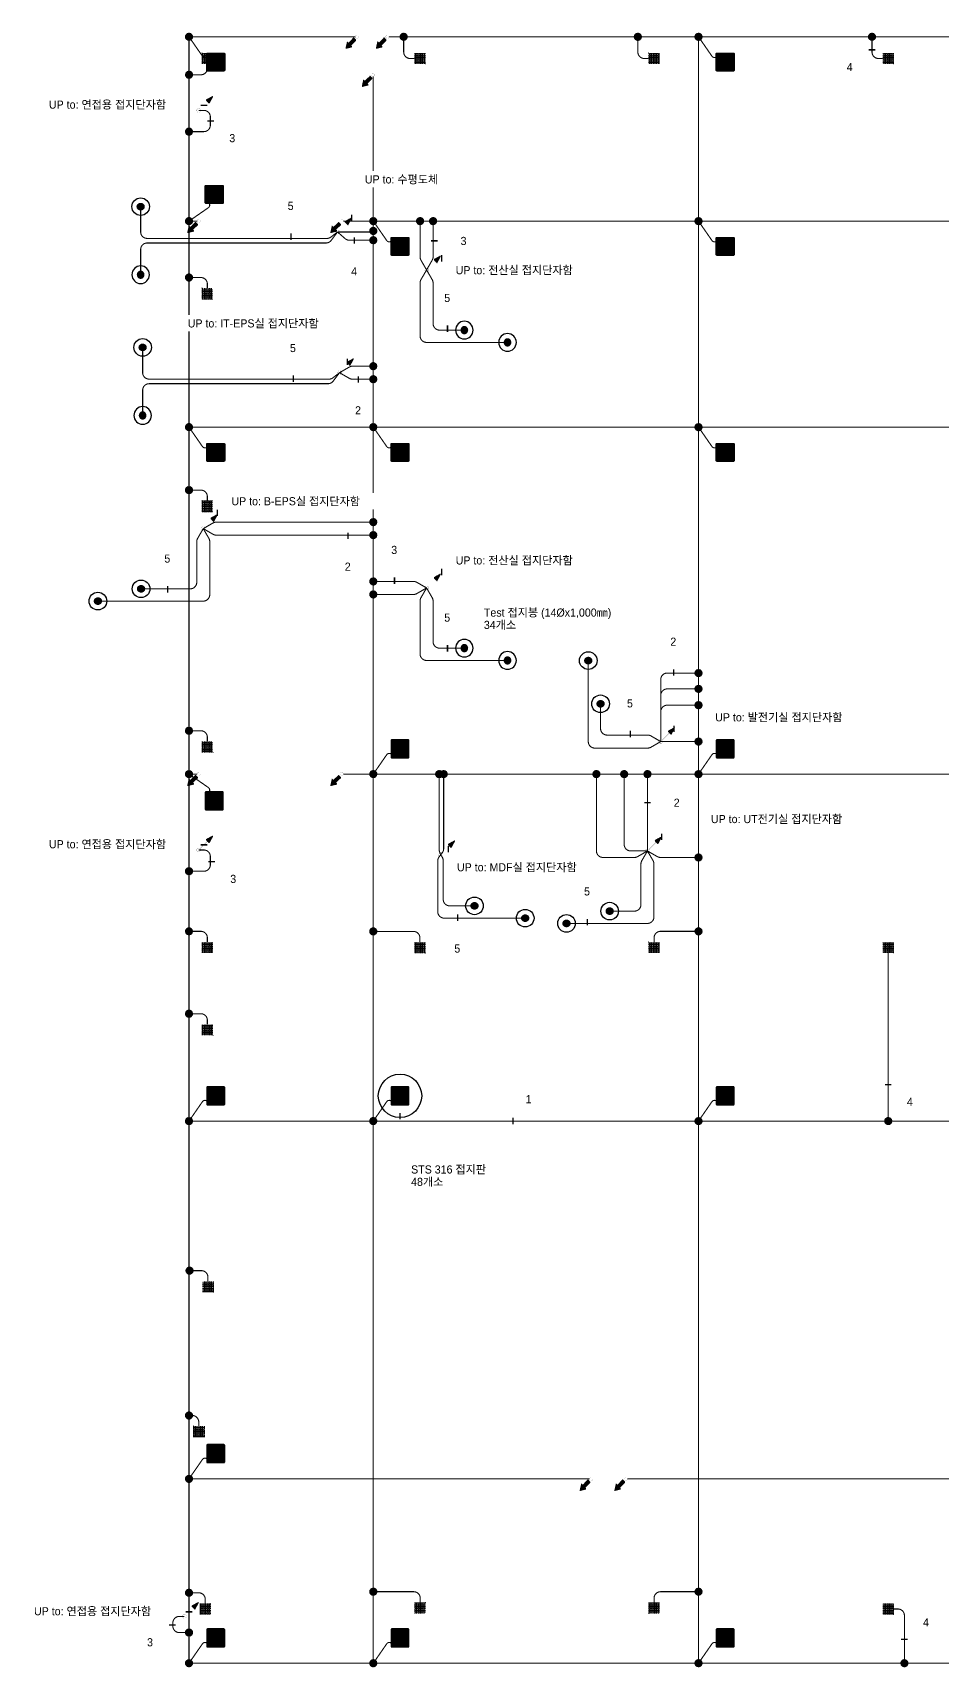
# Model space of a CAD drawing. Header units: millimetres. Extents: x 84495 to 502050, y -708375 to 1238700.
# Drawn here: x 84495 to 126449, y -460185 to -384805 of the extents above; entities that cross this region are included whole.
import ezdxf
from ezdxf.enums import TextEntityAlignment as Align

# ---------------------------------------------------------------- set-up
doc = ezdxf.new("R2010")
doc.units = ezdxf.units.MM
doc.header["$LTSCALE"] = 150
doc.set_wipeout_variables(frame=1)
for name, pattern in [('AM_ISO09W050', [22.5, 12, -1.5, 3, -1.5, 3, -1.5]), ('C2', [18.5, 13.5, -2, 1, -2]), ('HID', [2.3, 1.5, -0.8])]:
    doc.linetypes.add(name, pattern=pattern)
doc.layers.get('0').update_dxf_attribs({"lineweight": 0})
for name, color, linetype in [('------99 Grounding and Lightning', 3, 'Continuous'), ('------99 Grounding_Mesh', 6, 'Continuous'), ('-----09 E-WIRE-GV', 2, 'Continuous'), ('-----20 General Symbol', 3, 'Continuous'), ('-----29 Indicator', 1, 'Continuous'), ('-----30 Text', 2, 'Continuous')]:
    doc.layers.add(name, color=color, linetype=linetype)
doc.styles.add('ELEC', font='')
doc.styles.get('ELEC').set_extended_font_data('Dotum')

# ---------------------------------------------------------------- blocks, each defined once
blk = doc.blocks.new('STS 316 접지판')
blk.add_wipeout([(-254, -276), (-270, -270), (-276, -254), (-276, 254), (-270, 270), (-254, 276), (254, 276), (270, 270), (276, 254), (276, -254), (270, -270), (254, -276)])
h = blk.add_hatch(color=256)
h.dxf.hatch_style = 1
h.set_gradient(color1=(132, 132, 132), color2=(214, 214, 214), tint=1, name='SPHERICAL')
edge = h.paths.add_edge_path()
edge.add_line((-254, 276), (254, 276))
edge.add_arc((254, 254), 22.1, 0, 90, ccw=False)
edge.add_line((276, 254), (276, -254))
edge.add_arc((254, -254), 22.1, 270, 360, ccw=False)
edge.add_line((254, -276), (-254, -276))
edge.add_arc((-254, -254), 22.1, 180, 270, ccw=False)
edge.add_line((-276, -254), (-276, 254))
edge.add_arc((-254, 254), 22.1, 90, 180, ccw=False)
h.paths.add_polyline_path([(-169, 221), (169, 221, -0.668179), (173, 212), (-165, 212, -1.496606)], flags=16)
h.paths.add_polyline_path([(221, 169), (221, -169, -0.668179), (212, -173), (212, 165, -1.496606)], flags=16)
h.paths.add_polyline_path([(-173, -212), (165, -212, -1.496606), (169, -221), (-169, -221, -0.668179)], flags=16)
h.paths.add_polyline_path([(-221, 169, 0.022626), (-52, 0, 1.473564), (-43, 4, 0.045564)], flags=16)
h = blk.add_hatch(color=256)
h.set_gradient(color1=(255, 255, 255), tint=1, name='SPHERICAL')
edge = h.paths.add_edge_path()
edge.add_arc((-232, 232), 22.1, 0, 360)
edge = h.paths.add_edge_path()
edge.add_arc((-78, 249), 16.6, 0, 360)
edge = h.paths.add_edge_path()
edge.add_arc((78, 249), 16.6, 0, 360)
edge = h.paths.add_edge_path()
edge.add_arc((232, 232), 22.1, 0, 360)
edge = h.paths.add_edge_path()
edge.add_arc((249, -77), 16.6, 0, 360)
edge = h.paths.add_edge_path()
edge.add_arc((249, 77), 16.6, 0, 360)
edge = h.paths.add_edge_path()
edge.add_arc((-78, -249), 16.6, 0, 360)
edge = h.paths.add_edge_path()
edge.add_arc((78, -249), 16.6, 0, 360)
edge = h.paths.add_edge_path()
edge.add_arc((232, -232), 22.1, 0, 360)
edge = h.paths.add_edge_path()
edge.add_arc((-232, -232), 22.1, 0, 360)
edge = h.paths.add_edge_path()
edge.add_arc((-249, -77), 16.6, 0, 360)
edge = h.paths.add_edge_path()
edge.add_arc((-249, 77), 16.6, 0, 360)
edge = h.paths.add_edge_path()
edge.add_arc((0, 0), 22.1, 0, 360)
h = blk.add_hatch(color=256)
h.set_gradient(color1=(255, 255, 255), tint=1, name='SPHERICAL')
edge = h.paths.add_edge_path()
edge.add_arc((-249, -77), 16.6, 0, 360)
edge = h.paths.add_edge_path()
edge.add_arc((-249, 77), 16.6, 0, 360)
edge = h.paths.add_edge_path()
edge.add_arc((-232, 232), 22.1, 0, 360)
edge = h.paths.add_edge_path()
edge.add_arc((-78, 249), 16.6, 0, 360)
edge = h.paths.add_edge_path()
edge.add_arc((78, 249), 16.6, 0, 360)
edge = h.paths.add_edge_path()
edge.add_arc((0, 0), 22.1, 0, 360)
edge = h.paths.add_edge_path()
edge.add_arc((232, 232), 22.1, 0, 360)
h = blk.add_hatch(color=256)
h.set_gradient(color1=(132, 132, 132), one_color=1, tint=1, name='SPHERICAL')
edge = h.paths.add_edge_path()
edge.add_arc((0, 0), 22.1, 0, 360)
for points in [[(-254, 276), (254, 276, -0.414214), (276, 254), (276, -254, -0.414214), (254, -276), (-254, -276, -0.414214), (-276, -254), (-276, 254, -0.414214), (-254, 276, 0.033225)], [(-221, -169), (-221, 169, -0.668179), (-212, 173), (-43, 4, -0.414214), (-43, -4), (-212, -173, -0.668179), (-221, -169, -0.016281)], [(-169, 221), (169, 221, -0.668179), (173, 212), (4, 43, -0.414214), (-4, 43), (-173, 212, -0.668179), (-169, 221, -0.016281)], [(221, -169), (221, 169, 0.668179), (212, 173), (43, 4, 0.414214), (43, -4), (212, -173, 0.668179), (221, -169, 0.016281)], [(-169, -221), (169, -221, 0.668179), (173, -212), (4, -43, 0.414214), (-4, -43), (-173, -212, 0.668179), (-169, -221, 0.016281)]]:
    blk.add_lwpolyline(points, format="xyb")
for centre, radius in [((-249, 77), 16.6), ((-232, 232), 22.1), ((-78, 249), 16.6), ((0, 0), 22.1), ((78, 249), 16.6), ((232, 232), 22.1), ((249, 77), 16.6), ((-249, -77), 16.6), ((-232, -232), 22.1), ((-78, -249), 16.6), ((78, -249), 16.6), ((232, -232), 22.1), ((249, -77), 16.6)]:
    blk.add_circle(centre, radius)
blk = doc.blocks.new('접속점 (본딩)')
h = blk.add_hatch(color=256)
h.dxf.hatch_style = 1
h.paths.add_polyline_path([(125, 0, 1), (-125, 0, 1)])
at = {"const_width": 2}
for points in [[(125, 0, 1), (-125, 0)], [(125, 0, -1), (-125, 0)]]:
    blk.add_lwpolyline(points, format="xyb", dxfattribs=at)
blk = doc.blocks.new('A$Ccb354d3c')
at = {"layer": '------99 Grounding_Mesh', "xscale": 1.5, "yscale": 1.5, "zscale": 1.5}
for name, p in [('접속점 (본딩)', (0, 0)), ('STS 316 접지판', (1232, -1164))]:
    blk.add_blockref(name, p, dxfattribs=at)
at = {"layer": '------99 Grounding_Mesh', "linetype": 'AM_ISO09W050', "ltscale": 0.12, "const_width": 50}
blk.add_lwpolyline([(619, -893), (0, 0)], dxfattribs=at)
blk.add_lwpolyline([(619, -893, 0.714131), (884, -816)], format="xyb", dxfattribs=at)
blk = doc.blocks.new('입상입하2')
h = blk.add_hatch()
h.set_pattern_fill('ANSI31', color=256, scale=100, angle=135)
h.set_pattern_definition([(180, (0, 0), (-2e-14, -12.5), [])])
h.paths.add_polyline_path([(326, 242), (377, 192), (433, 433), (192, 377), (242, 326), (39, 124), (124, 39)])
at = {"const_width": 3.93}
blk.add_lwpolyline([(0, 61, -1), (0, -61, -1), (0, 61)], format="xyb", dxfattribs=at)
blk.add_lwpolyline([(377, 192), (326, 242), (124, 39), (39, 124), (242, 326), (192, 377), (433, 433)], close=True, dxfattribs=at)
blk = doc.blocks.new('구조체접속')
h = blk.add_hatch()
h.set_pattern_fill('ANGLE', color=1, scale=200)
h.set_pattern_definition([(0, (0, 0), (0, 55), [40, -15]), (90, (0, 0), (-55, 3e-15), [40, -15])])
h.paths.add_polyline_path([(168, 168), (-168, 168), (-168, -168), (168, -168)])
at = {"color": 1}
for p, q in [((166, 168), (168, 166)), ((-168, -166), (-166, -168))]:
    blk.add_line(p, q, dxfattribs=at)
at = {"color": 1, "const_width": 2}
blk.add_lwpolyline([(168, 168), (-168, 168), (-168, -168), (168, -168)], close=True, dxfattribs=at)
blk = doc.blocks.new('입상입하1')
h = blk.add_hatch()
h.set_pattern_fill('ANSI31', color=256, scale=50, angle=135)
h.set_pattern_definition([(180, (845993.8846, 610394.13), (-1e-14, -6.25), [])])
h.paths.add_polyline_path([(432, 432), (321, 228), (229, 321)])
at = {"const_width": 3.93}
blk.add_lwpolyline([(0, 61, -1), (0, -61, -1), (0, 61)], format="xyb", dxfattribs=at)
for points in [[(43, 43), (275, 275)], [(434, 433), (322, 227), (229, 321), (434, 433)]]:
    blk.add_lwpolyline(points, dxfattribs=at)
blk = doc.blocks.new('접지봉')
at = {"linetype": 'HID', "ltscale": 200}
h = blk.add_hatch(color=256, dxfattribs=at)
h.dxf.hatch_style = 1
edge = h.paths.add_edge_path()
edge.add_arc((0, 0), 102, 0, 360)
blk.add_circle((0, 0), 271)
blk.add_circle((0, 0), 102, dxfattribs=at)

msp = doc.modelspace()

# ---------------------------------------------------------------- linework, layer by layer
at = {"layer": '------99 Grounding_Mesh', "linetype": 'AM_ISO09W050', "const_width": 50, "elevation": 0}
for points in [[(91704, -384995), (99380, -384995)], [(91704, -384995), (91704, -459995)], [(100927, -384995), (177704, -384995)], [(115204, -384995), (115204, -459995)], [(100204, -386829), (100204, -459995)], [(98827, -393495), (134280, -393495)], [(91704, -402995), (177704, -402995)], [(98827, -418995), (177704, -418995)], [(91704, -434995), (177704, -434995)], [(91704, -451495), (110180, -451495)], [(111927, -451495), (177704, -451495)], [(91704, -459995), (155880, -459995)]]:
    msp.add_lwpolyline(points, dxfattribs=at)
at = {"layer": '------99 Grounding_Mesh', "const_width": 50, "elevation": 0}
for points in [[(91704, -393495), (92080, -393495)], [(91704, -418995), (92080, -418995)]]:
    msp.add_lwpolyline(points, dxfattribs=at)
at = {"layer": '-----09 E-WIRE-GV', "color": 4, "linetype": 'C2', "ltscale": 0.1, "const_width": 50, "elevation": 0}
for points in [[(102100, -385996), (101906, -385996, -0.414214), (101606, -385696), (101606, -384995)], [(112900, -385996), (112706, -385996, -0.414214), (112406, -385696), (112406, -384995)], [(123700, -385996), (123506, -385996, -0.414214), (123206, -385696), (123206, -384995)], [(92551, -396590), (92551, -396395, 0.414214), (92251, -396095), (91704, -396095)], [(92551, -406393), (92551, -406198, 0.414214), (92251, -405898), (91704, -405898)], [(92551, -426740), (92551, -426545, 0.414214), (92251, -426245), (91704, -426245)], [(113154, -426740), (113154, -426545, -0.414214), (113454, -426245), (115204, -426245)], [(92551, -430540), (92551, -430345, 0.414214), (92251, -430045), (91704, -430045)], [(92577, -442388), (92577, -442193, 0.414214), (92277, -441893), (91729, -441893)]]:
    msp.add_lwpolyline(points, format="xyb", dxfattribs=at)
at = {"layer": '-----09 E-WIRE-GV', "color": 3, "linetype": 'C2', "ltscale": 0.3, "const_width": 50, "elevation": 0}
msp.add_lwpolyline([(92154, -388388), (92389, -388388, -0.414214), (92689, -388688), (92689, -389068, -0.414214), (92389, -389368), (91704, -389368)], format="xyb", dxfattribs=at)
at = {"layer": '-----09 E-WIRE-GV', "color": 3, "linetype": 'C2', "ltscale": 0.3, "const_width": 50}
for points in [[(102662, -395745), (102402, -395295, -0.131652), (102362, -395145), (102362, -393495)], [(102662, -395745), (102921, -395295, 0.131652), (102962, -395145), (102962, -393495)], [(102662, -410411), (102212, -410151, 0.131652), (102062, -410111), (100204, -410111)], [(102662, -410411), (102212, -410671, -0.131652), (102062, -410711), (100204, -410711)], [(103314, -422715), (103264, -422588, -0.093464), (103243, -422478), (103243, -418995)], [(103314, -422715), (103389, -422615, 0.163649), (103450, -422434), (103450, -418995)], [(92154, -422495), (92389, -422495, -0.414214), (92689, -422795), (92689, -423175, -0.414214), (92389, -423475), (91704, -423475)]]:
    msp.add_lwpolyline(points, format="xyb", dxfattribs=at)
at = {"layer": '-----09 E-WIRE-GV', "color": 2, "linetype": 'C2', "ltscale": 0.3, "const_width": 50}
for points in [[(102662, -395745), (102402, -396195, 0.131652), (102362, -396345), (102362, -398788, 0.414214), (102662, -399088), (106395, -399088)], [(102662, -395745), (102921, -396195, -0.131652), (102962, -396345), (102962, -398221, 0.414214), (103262, -398521), (104404, -398521)], [(89566, -399317), (89566, -400481, 0.414214), (89866, -400781), (98162, -400781, 0.167284), (98347, -400718), (98646, -400484)], [(92362, -407675), (92621, -408125, -0.131652), (92662, -408275), (92662, -410718, -0.414214), (92362, -411018), (87502, -411018)], [(92362, -407675), (92102, -408125, 0.131652), (92062, -408275), (92062, -410151, -0.414214), (91762, -410451), (89493, -410451)], [(102662, -410411), (102402, -410861, 0.131652), (102362, -411011), (102362, -413454, 0.414214), (102662, -413754), (106395, -413754)], [(102662, -410411), (102921, -410861, -0.131652), (102962, -411011), (102962, -412887, 0.414214), (103262, -413187), (104404, -413187)], [(107210, -425638), (103477, -425638, -0.414214), (103177, -425338), (103177, -422996, -0.163907), (103238, -422815), (103314, -422715)], [(104871, -425071), (103729, -425071, -0.414214), (103429, -424771), (103429, -422983, 0.143707), (103382, -422821), (103314, -422715)]]:
    msp.add_lwpolyline(points, format="xyb", dxfattribs=at)
at = {"layer": '-----09 E-WIRE-GV', "color": 1, "linetype": 'C2', "ltscale": 0.3, "const_width": 50}
for points in [[(98646, -400484), (99096, -400225, -0.131652), (99246, -400184), (100204, -400184)], [(98646, -400484), (99096, -400744, 0.131652), (99246, -400784), (100204, -400784)], [(92362, -407675), (92812, -407415, -0.131652), (92962, -407375), (100204, -407375)], [(92362, -407675), (92812, -407935, 0.131652), (92962, -407975), (100204, -407975)]]:
    msp.add_lwpolyline(points, format="xyb", dxfattribs=at)
at = {"layer": '-----09 E-WIRE-GV', "color": 2, "linetype": 'C2', "ltscale": 0.3, "const_width": 50, "elevation": 0}
for points in [[(113462, -417495), (113012, -417755, -0.131652), (112862, -417795), (110419, -417795, -0.414214), (110119, -417495), (110119, -413762)], [(113462, -417495), (113012, -417235, 0.131652), (112862, -417195), (110986, -417195, -0.414214), (110686, -416895), (110686, -415753)], [(112849, -422538), (113108, -422988, -0.131652), (113149, -423138), (113149, -425581, -0.414214), (112849, -425881), (109115, -425881)], [(112849, -422538), (112589, -422988, 0.131652), (112549, -423138), (112549, -425014, -0.414214), (112249, -425314), (111107, -425314)]]:
    msp.add_lwpolyline(points, format="xyb", dxfattribs=at)
at = {"layer": '-----09 E-WIRE-GV', "color": 1, "linetype": 'C2', "ltscale": 0.3, "const_width": 50, "elevation": 0}
for points in [[(113462, -415503), (113462, -415366, -0.414214), (113762, -415066), (115204, -415066)], [(113462, -416254), (113462, -416117, -0.414214), (113762, -415817), (115204, -415817)], [(112849, -422538), (112399, -422798, -0.131652), (112249, -422838), (110795, -422838, -0.414214), (110495, -422538), (110495, -418995)], [(112849, -422538), (112076, -422538, -0.414214), (111776, -422238), (111776, -418995)], [(112849, -422538), (113299, -422798, 0.131652), (113449, -422838), (115204, -422838)]]:
    msp.add_lwpolyline(points, format="xyb", dxfattribs=at)
at = {"layer": '-----09 E-WIRE-GV', "color": 4, "linetype": 'C2', "ltscale": 0.1, "const_width": 50}
for points in [[(92551, -417490), (92551, -417295, 0.414214), (92251, -416995), (91704, -416995)], [(102354, -426743), (102354, -426548, 0.414214), (102054, -426248), (100204, -426248)], [(92154, -449068), (92154, -448873, 0.414214), (91854, -448573), (91704, -448573)], [(92454, -457243), (92454, -457048, 0.414214), (92154, -456748), (91704, -456748)], [(102370, -457193), (102370, -456998, 0.414214), (102070, -456698), (100204, -456698)], [(113154, -457193), (113154, -456998, -0.414214), (113454, -456698), (115204, -456698)], [(124206, -457495), (124400, -457495, -0.414214), (124700, -457795), (124700, -459995)]]:
    msp.add_lwpolyline(points, format="xyb", dxfattribs=at)
at = {"layer": '-----09 E-WIRE-GV', "color": 1, "linetype": 'C2', "ltscale": 0.3, "const_width": 50, "elevation": 0}
msp.add_lwpolyline([(112849, -422538), (112849, -418995)], dxfattribs=at)
at = {"layer": '-----09 E-WIRE-GV', "color": 4, "linetype": 'C2', "ltscale": 0.1, "const_width": 50, "elevation": 0}
msp.add_lwpolyline([(123954, -427244), (123954, -434995)], dxfattribs=at)
at = {"layer": '-----29 Indicator', "elevation": 0}
for points in [[(91379, -388150, 0, 0, 0), (92242, -388150, 64.2, 64.2, 0), (92542, -388150, 0, 0, 0)], [(93714, -389259, 0, 0, 0), (93714, -388875, 0, 0, 0), (92851, -388875, 64.2, 64.2, 0), (92550, -388875, 0, 0, 0)], [(99335, -395403, 0, 0, 0), (99335, -394540, 64.2, 64.2, 0), (99335, -394239, 0, 0, 0)], [(99515, -401810, 0, 0, 0), (99515, -400947, 64.2, 64.2, 0), (99515, -400646, 0, 0, 0)], [(93502, -406405, 0, 0, 0), (93013, -406405, 0, 0, 0), (93013, -406797, 64.2, 64.2, 0), (93013, -407098, 0, 0, 0)], [(103846, -409133, 0, 0, 0), (103357, -409133, 0, 0, 0), (103357, -409525, 64.2, 64.2, 0), (103357, -409825, 0, 0, 0)], [(93759, -423419, 0, 0, 0), (93759, -423035, 0, 0, 0), (92896, -423035, 64.2, 64.2, 0), (92595, -423035, 0, 0, 0)], [(124967, -433701, 0, 0, 0), (124967, -433316, 0, 0, 0), (124104, -433316, 64.2, 64.2, 0), (123803, -433316, 0, 0, 0)], [(107031, -433982, 0, 0, 0), (106647, -433982, 0, 0, 0), (106647, -434845, 64.2, 64.2, 0), (106647, -435145, 0, 0, 0)]]:
    msp.add_lwpolyline(points, format="xyseb", dxfattribs=at)
at = {"layer": '-----29 Indicator'}
for points in [[(104031, -394405, 0, 0, 0), (103168, -394405, 64.2, 64.2, 0), (102867, -394405, 0, 0, 0)], [(99041, -409021, 0, 0, 0), (99041, -408157, 64.2, 64.2, 0), (99041, -407857, 0, 0, 0)], [(91379, -422256, 0, 0, 0), (92242, -422256, 64.2, 64.2, 0), (92542, -422256, 0, 0, 0)], [(90690, -457627, 0, 0, 0), (91553, -457627, 64.2, 64.2, 0), (91854, -457627, 0, 0, 0)]]:
    msp.add_lwpolyline(points, format="xyseb", dxfattribs=at)

# ---------------------------------------------------------------- block references
at = {"layer": '------99 Grounding and Lightning', "yscale": 1.5, "zscale": 1.5}
for name, p, xscale, rotation in [('접속점 (본딩)', (101606, -384995), -1.5, 180), ('접속점 (본딩)', (112406, -384995), -1.5, 180), ('접속점 (본딩)', (123206, -384995), -1.5, 180), ('구조체접속', (102354, -385995), 1.5, 269.9999999999999), ('구조체접속', (113154, -385995), 1.5, 269.9999999999999), ('구조체접속', (123954, -385995), 1.5, 269.9999999999999), ('접속점 (본딩)', (91704, -389368), -1.5, 270), ('접속점 (본딩)', (102962, -393495), 1.5, 89.99999999999999), ('접지봉', (89474, -395967), -1.5, 180), ('접속점 (본딩)', (91704, -396095), 1.5, 270), ('구조체접속', (92554, -396842), 1.5, 269.9999999999999), ('접지봉', (104404, -398521), -1.5, 270), ('접지봉', (106395, -399088), -1.5, 270), ('접속점 (본딩)', (100204, -400184), 1.5, 179.9999999999999), ('접속점 (본딩)', (100204, -400784), 1.5, 179.9999999999999), ('접지봉', (89566, -402456), -1.5, 180), ('접속점 (본딩)', (91704, -405898), 1.5, 270), ('구조체접속', (92554, -406645), 1.5, 269.9999999999999), ('접속점 (본딩)', (100204, -407375), 1.5, 179.9999999999999), ('접속점 (본딩)', (100204, -407975), 1.5, 179.9999999999999), ('접지봉', (89493, -410451), 1.5, 90), ('접속점 (본딩)', (100204, -410111), 1.5, 179.9999999999999), ('접지봉', (87502, -411018), 1.5, 90), ('접속점 (본딩)', (100204, -410711), 1.5, 179.9999999999999), ('접지봉', (104404, -413187), -1.5, 270), ('접지봉', (106395, -413754), -1.5, 270), ('접속점 (본딩)', (115204, -414335), 1.5, 89.99999999999997), ('접속점 (본딩)', (115204, -415066), 1.5, 89.99999999999997), ('접속점 (본딩)', (115204, -415817), 1.5, 89.99999999999997), ('접속점 (본딩)', (91704, -416995), 1.5, 270), ('구조체접속', (92557, -417742), 1.5, 269.9999999999999), ('접속점 (본딩)', (103243, -418995), 1.5, 89.99999999999993), ('접속점 (본딩)', (103450, -418995), 1.5, 89.99999999999993), ('접속점 (본딩)', (110495, -418995), 1.5, 179.9999999999999), ('접속점 (본딩)', (111776, -418995), 1.5, 179.9999999999999), ('접속점 (본딩)', (112849, -418995), 1.5, 179.9999999999999), ('접속점 (본딩)', (115204, -422838), 1.5, 179.9999999999999), ('접속점 (본딩)', (91704, -423475), -1.5, 270), ('접지봉', (104871, -425071), 1.5, 90), ('접지봉', (111107, -425314), 1.5, 90), ('접지봉', (107210, -425638), 1.5, 90), ('접지봉', (109115, -425881), 1.5, 90), ('접속점 (본딩)', (91704, -426245), 1.5, 270), ('접속점 (본딩)', (100204, -426248), 1.5, 270), ('접속점 (본딩)', (115204, -426245), -1.5, 90), ('구조체접속', (92551, -426992), 1.5, 269.9999999999999), ('구조체접속', (102354, -426995), 1.5, 269.9999999999999), ('구조체접속', (113154, -426992), 1.5, 269.9999999999999), ('구조체접속', (123954, -426992), 1.5, 269.9999999999999), ('접속점 (본딩)', (91704, -430045), 1.5, 270), ('구조체접속', (92551, -430792), 1.5, 269.9999999999999), ('접속점 (본딩)', (123954, -434995), -1.5, 90), ('접속점 (본딩)', (91729, -441893), 1.5, 270), ('구조체접속', (92577, -442640), 1.5, 269.9999999999999), ('접속점 (본딩)', (91704, -448573), 1.5, 270), ('접속점 (본딩)', (91704, -456748), 1.5, 270), ('구조체접속', (123954, -457495), 1.5, 269.9999999999999), ('접속점 (본딩)', (124700, -459995), -1.5, 270)]:
    msp.add_blockref(name, p, dxfattribs=dict(at, xscale=xscale, rotation=rotation))
for name, p, xscale in [('접지봉', (89474, -392828), 1.5), ('접지봉', (89566, -399317), 1.5), ('접지봉', (110119, -413762), 1.5), ('접지봉', (110686, -415753), 1.5), ('접속점 (본딩)', (100204, -456698), -1.5), ('접속점 (본딩)', (115204, -456698), -1.5), ('구조체접속', (92454, -457495), 1.5), ('구조체접속', (102370, -457445), 1.5), ('구조체접속', (113154, -457445), 1.5)]:
    msp.add_blockref(name, p, dxfattribs=dict(at, xscale=xscale))
at = {"layer": '-----20 General Symbol', "xscale": 1.2, "yscale": 1.2, "zscale": 1.2, "rotation": 180}
for p in [(99454, -384995, 0), (100854, -384995, 0), (100204, -386755), (98754, -393495, 0), (98754, -418995, 0), (110254, -451495), (111854, -451495)]:
    msp.add_blockref('입상입하2', p, dxfattribs=at)
at = {"layer": '-----20 General Symbol', "xscale": 1.5, "yscale": 1.5, "zscale": 1.5}
for p in [(92154, -388388), (98554, -393995), (102662, -395745), (98646, -400484), (92362, -407675), (102662, -410411), (113462, -417495), (92154, -422495), (103314, -422715), (112849, -422538), (91494, -457837)]:
    msp.add_blockref('입상입하1', p, dxfattribs=at)

# ---------------------------------------------------------------- wipeouts: each hides what was drawn before it
for points in [[(121841, -386588), (121841, -386182), (122192, -385979), (122544, -386182), (122544, -386588), (122192, -386791)], [(100832, -408857), (100832, -408451), (101183, -408248), (101534, -408451), (101534, -408857), (101183, -409059)], [(113703, -413090), (113703, -412684), (114055, -412481), (114406, -412684), (114406, -413090), (114055, -413293)], [(113862, -420514), (113862, -420108), (114213, -419906), (114565, -420108), (114565, -420514), (114213, -420717)], [(103743, -427240), (103743, -426834), (104095, -426631), (104446, -426834), (104446, -427240), (104095, -427442)], [(101820, -436920), (105809, -436920), (105809, -438081), (101820, -438081)], [(125362, -458308), (125362, -457902), (125714, -457699), (126065, -457902), (126065, -458308), (125714, -458511)], [(89569, -459229), (89569, -458823), (89920, -458621), (90272, -458823), (90272, -459229), (89920, -459432)]]:
    msp.add_wipeout(points).dxf.layer = '-----29 Indicator'

# ---------------------------------------------------------------- next in the draw order: linework, layer by layer
at = {"layer": '-----29 Indicator', "elevation": 0}
for points in [[(122192, -385979, 0, 0, 0), (122192, -385595, 0, 0, 0), (123055, -385595, 64.2, 64.2, 0), (123356, -385595, 0, 0, 0)], [(113862, -420311, 0, 0, 0), (112999, -420311, 64.2, 64.2, 0), (112698, -420311, 0, 0, 0)], [(115660, -421060, 0, 0, 0), (113499, -421060, 0, 0, 0), (113499, -421738, 64.2, 64.2, 0), (113499, -422039, 0, 0, 0)], [(89920, -458621, 0, 0, 0), (89920, -458236, 0, 0, 0), (90784, -458236, 64.2, 64.2, 0), (91084, -458236, 0, 0, 0)]]:
    msp.add_lwpolyline(points, format="xyseb", dxfattribs=at)
at = {"layer": '-----29 Indicator'}
for points in [[(101183, -409059, 0, 0, 0), (101183, -409923, 64.2, 64.2, 0), (101183, -410223, 0, 0, 0)], [(114055, -413293, 0, 0, 0), (114055, -414156, 64.2, 64.2, 0), (114055, -414456, 0, 0, 0)], [(104095, -426631, 0, 0, 0), (104095, -425768, 64.2, 64.2, 0), (104095, -425467, 0, 0, 0)], [(125714, -458511, 0, 0, 0), (125714, -458895, 0, 0, 0), (124850, -458895, 64.2, 64.2, 0), (124550, -458895, 0, 0, 0)]]:
    msp.add_lwpolyline(points, format="xyseb", dxfattribs=at)

# ---------------------------------------------------------------- next in the draw order: block references
at = {"layer": '-----09 E-WIRE-GV'}
for p in [(91704, -384995), (115204, -384995), (100204, -393495), (115204, -393495), (91704, -402995), (100204, -402995), (115204, -402995)]:
    msp.add_blockref('A$Ccb354d3c', p, dxfattribs=at)
at = {"layer": '-----09 E-WIRE-GV', "rotation": 90}
msp.add_blockref('A$Ccb354d3c', (91704, -393495), dxfattribs=at)
at = {"layer": '-----09 E-WIRE-GV', "xscale": -1}
for p, rotation in [((100204, -418995), 180), ((115204, -418995), 180), ((91704, -418995), 90), ((91704, -434995), 180), ((100204, -434995), 180), ((115204, -434995), 180), ((91704, -451495), 180), ((91704, -459995), 180), ((100204, -459995), 180), ((115204, -459995), 180)]:
    msp.add_blockref('A$Ccb354d3c', p, dxfattribs=dict(at, rotation=rotation))

# ---------------------------------------------------------------- next in the draw order: texts
at = {"layer": '-----30 Text', "style": 'ELEC'}
for s, p in [('4', (122041, -386388)), ('3', (101032, -408657)), ('2', (113904, -412890)), ('2', (114062, -420314)), ('5', (103943, -427040)), ('STS 316 접지판', (101948, -437227, 0)), ('48개소', (101948, -437799, 0)), ('4', (125562, -458108)), ('3', (89769, -459029))]:
    msp.add_text(s, height=375, dxfattribs=at).set_placement(p, align=Align.MIDDLE_LEFT)

# ---------------------------------------------------------------- next in the draw order: wipeouts: each hides what was drawn before it
for points in [[(85183, -387775), (91379, -387775), (91379, -388525), (85183, -388525)], [(93363, -389868), (93363, -389462), (93714, -389259), (94065, -389462), (94065, -389868), (93714, -390071)], [(99693, -391188), (103692, -391188), (103692, -391938), (99693, -391938)], [(104031, -394608), (104031, -394203), (104382, -394000), (104734, -394203), (104734, -394608), (104382, -394811)], [(103846, -395374), (110217, -395374), (110217, -396124), (103846, -396124)], [(103276, -397238), (103276, -396833), (103627, -396630), (103978, -396833), (103978, -397238), (103627, -397441)], [(96161, -399547), (96161, -399142), (96512, -398939), (96863, -399142), (96863, -399547), (96512, -399750)], [(93502, -406030), (100501, -406030), (100501, -406780), (93502, -406780)], [(90368, -409256), (90368, -408850), (90719, -408648), (91070, -408850), (91070, -409256), (90719, -409459)], [(98690, -409629), (98690, -409223), (99041, -409021), (99392, -409223), (99392, -409629), (99041, -409832)], [(103846, -408758), (110217, -408758), (110217, -409508), (103846, -409508)], [(103276, -411978), (103276, -411573), (103627, -411370), (103978, -411573), (103978, -411978), (103627, -412181)], [(105202, -411209), (111905, -411209), (111905, -412428), (105202, -412428)], [(111706, -415932), (111706, -415527), (112057, -415324), (112408, -415527), (112408, -415932), (112057, -416135)], [(85183, -421881), (91379, -421881), (91379, -422631), (85183, -422631)], [(93408, -424027), (93408, -423622), (93759, -423419), (94110, -423622), (94110, -424027), (93759, -424230)], [(109725, -424604), (109725, -424198), (110076, -423995), (110428, -424198), (110428, -424604), (110076, -424807)], [(124616, -434309), (124616, -433903), (124967, -433701), (125318, -433903), (125318, -434309), (124967, -434512)]]:
    msp.add_wipeout(points).dxf.layer = '-----29 Indicator'
msp.add_wipeout([(107031, -434184), (107031, -433779), (107382, -433576), (107734, -433779), (107734, -434184), (107382, -434387)]).translate(0, 0, 0).dxf.layer = '-----29 Indicator'

# ---------------------------------------------------------------- next in the draw order: linework, layer by layer
at = {"layer": '-----09 E-WIRE-GV', "color": 4, "linetype": 'C2', "ltscale": 0.1, "const_width": 50, "elevation": 0}
msp.add_lwpolyline([(92555, -386251), (92555, -386446, -0.414214), (92255, -386746), (91707, -386746)], format="xyb", dxfattribs=at)
at = {"layer": '-----09 E-WIRE-GV', "color": 2, "linetype": 'C2', "ltscale": 0.3, "const_width": 50}
for points in [[(89474, -392828), (89474, -393992, 0.414214), (89774, -394292), (98070, -394292, 0.167284), (98255, -394228), (98554, -393995)], [(89474, -395967), (89474, -394803, -0.414214), (89774, -394503), (98023, -394503, 0.236323), (98264, -394382), (98554, -393995)], [(89566, -402456), (89566, -401292, -0.414214), (89866, -400992), (98115, -400992, 0.236323), (98356, -400872), (98646, -400484)]]:
    msp.add_lwpolyline(points, format="xyb", dxfattribs=at)
at = {"layer": '-----09 E-WIRE-GV', "color": 4, "linetype": 'C2', "ltscale": 0.3, "const_width": 50}
msp.add_lwpolyline([(98554, -393995), (98903, -394301, 0.181566), (99101, -394375), (100204, -394375)], format="xyb", dxfattribs=at)
msp.add_lwpolyline([(98554, -393995), (100204, -393995)], dxfattribs=at)
at = {"layer": '-----09 E-WIRE-GV', "color": 1, "linetype": 'C2', "ltscale": 0.3, "const_width": 50, "elevation": 0}
msp.add_lwpolyline([(113462, -417495), (113462, -414635, -0.414214), (113762, -414335), (115204, -414335)], format="xyb", dxfattribs=at)
msp.add_lwpolyline([(113462, -417495), (115204, -417495)], dxfattribs=at)
at = {"layer": '-----09 E-WIRE-GV', "color": 3, "linetype": 'C2', "ltscale": 0.3, "const_width": 50}
msp.add_lwpolyline([(91494, -457837), (91494, -457837), (91259, -457837, 0.414214), (90959, -458137), (90959, -458283, 0.414214), (91259, -458583), (91704, -458583)], format="xyb", dxfattribs=at)
at = {"layer": '-----29 Indicator'}
for points in [[(99693, -391563, 0, 0, 0), (99204, -391563, 0, 0, 0), (99204, -393195, 64.2, 64.2, 0), (99204, -393496, 0, 0, 0)], [(103627, -397441, 0, 0, 0), (103627, -398304, 64.2, 64.2, 0), (103627, -398605, 0, 0, 0)], [(96512, -399750, 0, 0, 0), (96512, -400613, 64.2, 64.2, 0), (96512, -400914, 0, 0, 0)], [(90719, -409459, 0, 0, 0), (90719, -410322, 64.2, 64.2, 0), (90719, -410623, 0, 0, 0)], [(103627, -412181, 0, 0, 0), (103627, -413044, 64.2, 64.2, 0), (103627, -413345, 0, 0, 0)], [(112057, -416135, 0, 0, 0), (112057, -416998, 64.2, 64.2, 0), (112057, -417299, 0, 0, 0)], [(110076, -424807, 0, 0, 0), (110076, -425670, 64.2, 64.2, 0), (110076, -425970, 0, 0, 0)]]:
    msp.add_lwpolyline(points, format="xyseb", dxfattribs=at)
at = {"layer": '-----29 Indicator', "elevation": 0}
for points in [[(103846, -395749, 0, 0, 0), (103357, -395749, 0, 0, 0), (103357, -395357, 64.2, 64.2, 0), (103357, -395057, 0, 0, 0)], [(115875, -416369, 0, 0, 0), (114077, -416369, 0, 0, 0), (114077, -416761, 64.2, 64.2, 0), (114077, -417061, 0, 0, 0)], [(101820, -437500, 0, 0, 0), (101436, -437500, 0, 0, 0), (101436, -434918, 64.2, 64.2, 0), (101436, -434617, 0, 0, 0)]]:
    msp.add_lwpolyline(points, format="xyseb", dxfattribs=at)
at = {"layer": '-----29 Indicator'}
msp.add_circle((101436, -433831), 1000, dxfattribs=at)

# ---------------------------------------------------------------- next in the draw order: block references
at = {"layer": '------99 Grounding and Lightning', "yscale": 1.5, "zscale": 1.5}
for name, p, xscale, rotation in [('구조체접속', (92554, -385998), 1.5, 269.9999999999999), ('접속점 (본딩)', (91707, -386746), -1.5, 270), ('접속점 (본딩)', (102362, -393495), 1.5, 89.99999999999999), ('접속점 (본딩)', (100204, -393948), 1.5, 89.99999999999999), ('접속점 (본딩)', (100204, -394375), 1.5, 89.99999999999999), ('접속점 (본딩)', (115204, -417495), 1.5, 89.99999999999997), ('구조체접속', (92154, -449320), 1.5, 269.9999999999999), ('접속점 (본딩)', (91704, -458583), 1.5, 270)]:
    msp.add_blockref(name, p, dxfattribs=dict(at, xscale=xscale, rotation=rotation))
at = {"layer": '-----20 General Symbol', "xscale": 1.2, "yscale": 1.2, "zscale": 1.2, "rotation": 180}
for p in [(92154, -393495, 0), (92154, -418995, 0)]:
    msp.add_blockref('입상입하2', p, dxfattribs=at)

# ---------------------------------------------------------------- next in the draw order: texts
at = {"layer": '-----30 Text', "style": 'ELEC'}
for s, p in [('UP to: 연접용 접지단자함', (85245, -388122)), ('3', (93563, -389668)), ('UP to: 수평도체', (99816, -391570)), ('3', (104231, -394408)), ('UP to: 전산실 접지단자함', (104004, -395757)), ('5', (103476, -397039)), ('5', (96361, -399347)), ('UP to: B-EPS실 접지단자함', (93660, -406412)), ('5', (90568, -409056)), ('2', (98890, -409429)), ('UP to: 전산실 접지단자함', (104004, -409140)), ('Test 접지봉 (14Øx1,000㎜)', (105305, -411546)), ('5', (103476, -411779)), ('34개소', (105305, -412115)), ('5', (111906, -415733)), ('UP to: 연접용 접지단자함', (85245, -422229)), ('3', (93608, -423828)), ('5', (109925, -424404)), ('1', (107231, -433985, 0)), ('4', (124816, -434109))]:
    msp.add_text(s, height=375, dxfattribs=at).set_placement(p, align=Align.MIDDLE_LEFT)

# ---------------------------------------------------------------- next in the draw order: wipeouts: each hides what was drawn before it
for points in [[(98984, -396012), (98984, -395606), (99335, -395403), (99687, -395606), (99687, -396012), (99335, -396214)], [(91522, -397828), (98521, -397828), (98521, -398578), (91522, -398578)], [(99164, -402418), (99164, -402013), (99515, -401810), (99867, -402013), (99867, -402418), (99515, -402621)], [(115660, -420685), (122633, -420685), (122633, -421435), (115660, -421435)], [(103946, -422909), (110305, -422909), (110305, -423659), (103946, -423659)]]:
    msp.add_wipeout(points).dxf.layer = '-----29 Indicator'

# ---------------------------------------------------------------- next in the draw order: linework, layer by layer
at = {"layer": '-----29 Indicator'}
msp.add_lwpolyline([(98521, -398203, 0, 0, 0), (99010, -398203, 0, 0, 0), (99010, -399835, 64.2, 64.2, 0), (99010, -400135, 0, 0, 0)], format="xyseb", dxfattribs=at)
at = {"layer": '-----29 Indicator', "elevation": 0}
msp.add_lwpolyline([(103946, -423284, 0, 0, 0), (103665, -423284, 0, 0, 0), (103665, -422605, 64.2, 64.2, 0), (103665, -422304, 0, 0, 0)], format="xyseb", dxfattribs=at)

# ---------------------------------------------------------------- next in the draw order: texts
at = {"layer": '-----30 Text', "style": 'ELEC'}
for s, p in [('4', (99184, -395812)), ('UP to: IT-EPS실 접지단자함', (91645, -398210)), ('2', (99364, -402219)), ('UP to: UT전기실 접지단자함', (115778, -421067, 0)), ('UP to: MDF실 접지단자함', (104064, -423291, 0))]:
    msp.add_text(s, height=375, dxfattribs=at).set_placement(p, align=Align.MIDDLE_LEFT)

# ---------------------------------------------------------------- next in the draw order: wipeouts: each hides what was drawn before it
for points in [[(96057, -392992), (96057, -392586), (96408, -392383), (96760, -392586), (96760, -392992), (96408, -393194)], [(115875, -415994), (122649, -415994), (122649, -416744), (115875, -416744)], [(84495, -457252), (90690, -457252), (90690, -458002), (84495, -458002)]]:
    msp.add_wipeout(points).dxf.layer = '-----29 Indicator'

# ---------------------------------------------------------------- next in the draw order: linework, layer by layer
at = {"layer": '-----29 Indicator'}
msp.add_lwpolyline([(96408, -393194, 0, 0, 0), (96408, -394058, 64.2, 64.2, 0), (96408, -394358, 0, 0, 0)], format="xyseb", dxfattribs=at)

# ---------------------------------------------------------------- next in the draw order: texts
at = {"layer": '-----30 Text', "style": 'ELEC'}
for s, p in [('5', (96257, -392792)), ('UP to: 발전기실 접지단자함', (115974, -416376)), ('UP to: 연접용 접지단자함', (84556, -457599))]:
    msp.add_text(s, height=375, dxfattribs=at).set_placement(p, align=Align.MIDDLE_LEFT)

doc.saveas('drawing.dxf')
